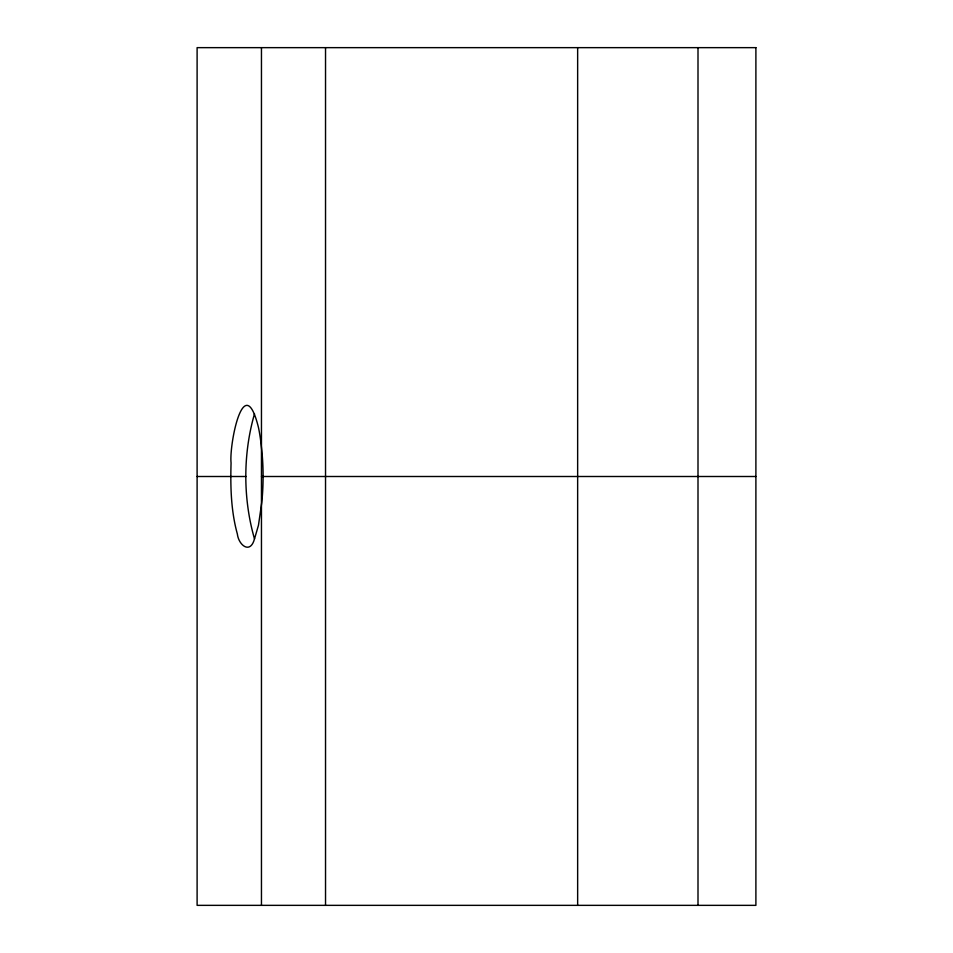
<?xml version="1.0" encoding="UTF-8"?>
<svg xmlns="http://www.w3.org/2000/svg" width="953" height="953" viewBox="0 0 953 953"><rect width="100%" height="100%" fill="white"/><g stroke="black" fill="none" stroke-linecap="round" stroke-linejoin="round"><path stroke-width="1.43" d="M254.511 413.816C242.908 454.057 242.92 498.61 254.487 538.85C250.377 554.563 238.667 545.307 237.368 534.049C230.96 510.975 230.352 486.721 231.067 462.932C229.065 445.003 243.837 368.084 258.489 427.599A71.284 15.617 -90 0 1 261.301 446.075L261.753 450.185A69.116 18.071 -90 0 1 263.099 476.5A69.116 18.071 90 0 1 261.73 502.707L258.466 525.27L254.499 538.933M197.104 476.5L246.172 476.5M261.456 476.5L755.896 476.5M698.001 47.65L698.001 905.35M577.649 47.65L577.649 905.35M325.533 47.65L325.533 905.35M261.456 47.65L261.456 905.35M755.896 47.65L197.104 47.65L197.104 905.35L755.896 905.35L755.896 47.65"/></g></svg>
